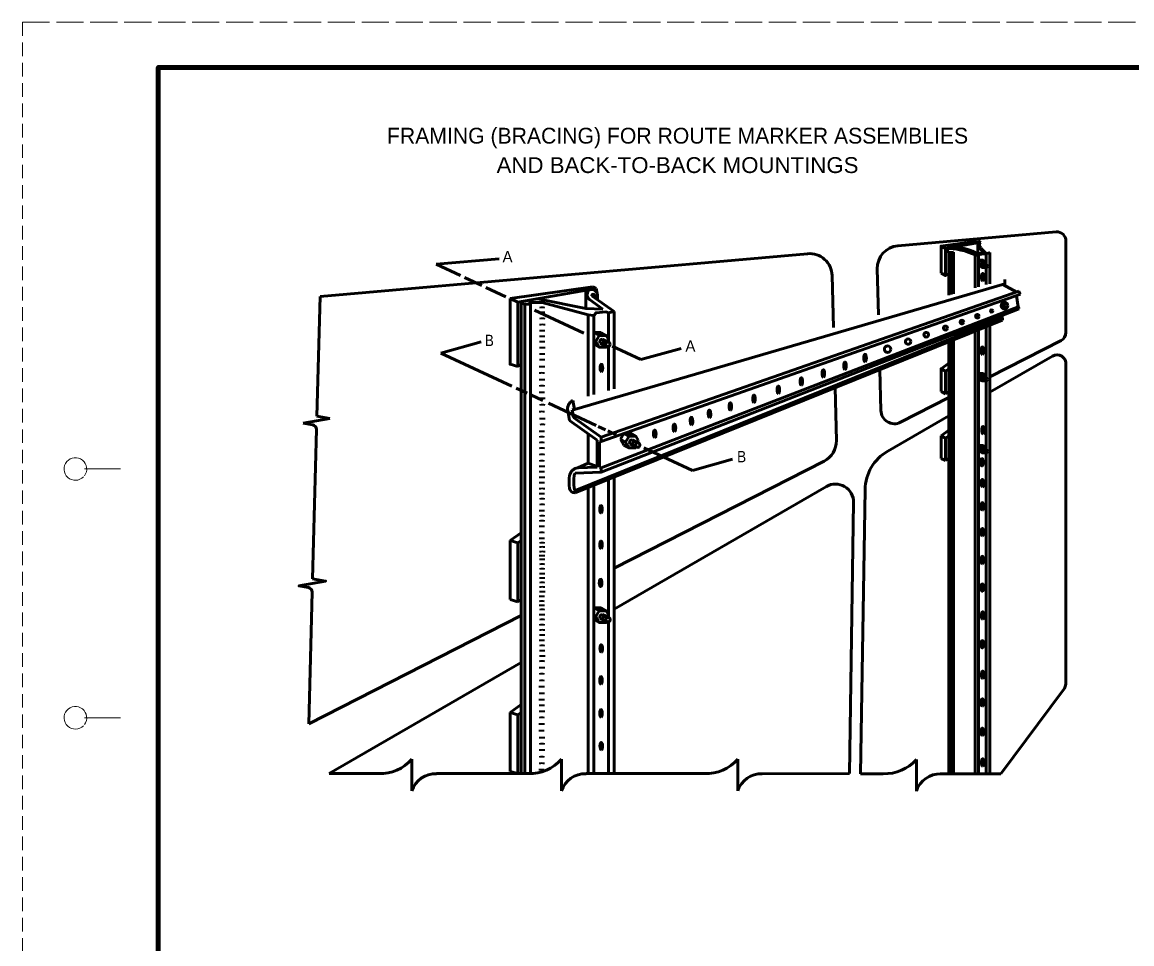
# Model space of a CAD drawing. Extents: x -1 to 679, y 0 to 440.
# Drawn here: x -1.4 to 243.9, y 235.9 to 439.6 of the extents above; entities that cross this region are included whole.
import ezdxf
from ezdxf.enums import TextEntityAlignment as Align

# ---------------------------------------------------------------- set-up
doc = ezdxf.new("R2010")
doc.units = 0
doc.header["$PDMODE"] = 32
doc.header["$PDSIZE"] = 0.5
doc.linetypes.add('LONG_DASHED', pattern=[7.5, 6, -1.5])
doc.linetypes.add('MEDIUM_DASHED', pattern=[4.5, 3, -1.5])
doc.layers.add('1', color=7, linetype='Continuous', lineweight=53)
doc.layers.add('61', color=7, linetype='Continuous', lineweight=53)

msp = doc.modelspace()

# ---------------------------------------------------------------- linework, layer by layer
at = {"layer": '1', "linetype": 'MEDIUM_DASHED', "lineweight": 13}
msp.add_line((-1.312, 439.624), (-1.372, -0.416), dxfattribs=at)
at = {"layer": '1'}
for p, q in [((192.185, 390.197), (227.157, 393.257)), ((201.731, 390.12), (209.653, 391.233)), ((202.731, 389.62), (210.117, 390.922)), ((209.653, 391.233), (210.117, 390.922)), ((209.879, 390.88), (209.879, 388.464)), ((210.117, 390.922), (210.189, 390.786)), ((210.189, 390.786), (210.189, 390.328)), ((229.332, 371.032), (229.332, 391.265)), ((64.453, 379.022), (172.223, 388.451)), ((202.731, 383.62), (202.731, 389.62)), ((203.481, 388.685), (203.481, 379.299)), ((203.981, 388.729), (203.981, 379.439)), ((204.481, 388.773), (204.481, 379.579)), ((209.231, 388.188), (209.981, 388.004)), ((209.231, 388.188), (209.231, 380.909)), ((209.868, 388.463), (211.127, 388.567)), ((209.981, 388.004), (210.179, 388.268)), ((209.981, 388.004), (209.981, 381.12)), ((211.731, 388.254), (211.731, 385.996)), ((212.481, 388.734), (212.481, 381.82)), ((90.139, 386.129), (104.086, 387.349)), ((90.139, 386.129), (95.485, 383.636)), ((187.622, 385.088), (187.883, 374.931)), ((210.454, 386.015), (209.981, 386.289)), ((209.981, 386.186), (210.266, 385.691)), ((210.829, 386.665), (210.266, 386.99)), ((210.829, 385.366), (210.266, 385.691)), ((210.918, 385.823), (211.647, 385.483)), ((211.579, 386.665), (211.016, 386.99)), ((211.169, 386.258), (211.846, 385.942)), ((211.619, 385.496), (211.579, 385.366)), ((211.731, 385.445), (211.731, 381.61)), ((96.391, 383.214), (100.236, 381.421)), ((177.657, 383.598), (177.951, 372.149)), ((101.142, 380.998), (105.546, 378.945)), ((106.453, 378.522), (124.773, 381.097)), ((108.203, 377.706), (125.502, 380.756)), ((123.203, 380.351), (123.203, 376.351)), ((124.773, 381.097), (125.502, 380.756)), ((125.502, 380.756), (125.763, 379.279)), ((215.371, 381.624), (218.461, 379.981)), ((64.453, 379.022), (63.752, 352.531)), ((106.453, 378.522), (108.203, 377.706)), ((108.203, 377.706), (108.203, 363.522)), ((108.953, 377.522), (109.187, 377.88)), ((112.634, 378.487), (123.203, 376.351)), ((126.988, 376.214), (124.022, 378.291)), ((129.453, 375.709), (124.538, 379.15)), ((125.13, 379.167), (125.13, 378.736)), ((126.635, 347.93), (218.933, 380.145)), ((218.365, 379.164), (218.799, 376.702)), ((218.933, 380.145), (219.308, 379.496)), ((108.953, 377.522), (108.953, 273.522)), ((109.703, 377.272), (109.703, 273.522)), ((110.953, 377.272), (110.953, 273.522)), ((111.859, 376.001), (122.796, 370.901)), ((113.572, 377.665), (123.703, 374.956)), ((123.203, 376.351), (126.988, 376.214)), ((218.799, 376.702), (126.635, 341.124)), ((126.635, 340.124), (218.97, 376.233)), ((128.203, 375.349), (127.628, 375.568)), ((128.203, 375.349), (129.453, 375.709)), ((128.203, 375.349), (128.203, 368.931)), ((129.453, 375.709), (129.453, 358.566)), ((218.799, 376.702), (218.97, 376.233)), ((218.97, 376.233), (218.97, 376.233)), ((215.332, 373.78), (120.817, 335.593)), ((123.703, 374.956), (124.953, 374.815)), ((123.703, 374.956), (123.703, 356.956)), ((124.953, 374.815), (124.953, 357.306)), ((215.244, 374.776), (215.332, 373.78)), ((126.169, 370.377), (125.044, 371.026)), ((127.669, 370.377), (126.544, 371.026)), ((209.231, 371.315), (209.231, 273.489)), ((209.981, 371.618), (209.981, 273.489)), ((211.731, 372.325), (211.731, 360.975)), ((212.481, 372.628), (212.481, 273.489)), ((91.175, 366.492), (100.045, 368.976)), ((125.419, 369.078), (124.937, 369.356)), ((124.937, 368.614), (125.044, 368.428)), ((126.169, 367.779), (125.044, 368.428)), ((126.347, 368.693), (127.804, 368.014)), ((126.849, 369.562), (128.203, 368.931)), ((128.203, 367.937), (128.203, 358.216)), ((128.997, 368.01), (135.392, 365.028)), ((203.481, 368.991), (203.481, 273.489)), ((203.981, 369.193), (203.981, 273.489)), ((204.481, 369.396), (204.481, 273.489)), ((212.481, 361.22), (228.24, 369.25)), ((91.175, 366.492), (106.875, 359.172)), ((135.392, 365.028), (144.262, 367.512)), ((212.481, 357.831), (226.338, 365.832)), ((108.203, 363.522), (108.953, 364.047)), ((201.731, 363.002), (203.481, 364.227)), ((202.731, 362.502), (203.481, 363.027)), ((229.332, 363.946), (229.332, 293.759)), ((188.194, 362.815), (188.426, 353.782)), ((202.731, 357.502), (202.731, 362.502)), ((210.44, 361.001), (209.981, 361.267)), ((209.981, 361.148), (210.253, 360.677)), ((210.815, 361.651), (210.253, 361.976)), ((210.815, 360.352), (210.253, 360.677)), ((210.904, 360.809), (211.633, 360.469)), ((211.565, 361.651), (211.003, 361.976)), ((211.155, 361.244), (211.832, 360.928)), ((107.781, 358.749), (110.259, 357.594)), ((178.294, 358.815), (178.594, 347.147)), ((211.605, 360.482), (211.565, 360.352)), ((211.731, 360.428), (211.731, 345.057)), ((111.165, 357.171), (113.686, 355.996)), ((120.332, 356.012), (120.68, 354.042)), ((192.787, 351.186), (203.481, 356.634)), ((201.731, 358.002), (202.731, 357.502)), ((202.731, 357.502), (203.481, 358.027)), ((114.957, 355.404), (125.517, 350.48)), ((119.202, 353.781), (119.593, 351.566)), ((120.187, 353.955), (120.68, 354.042)), ((120.187, 353.955), (120.491, 352.232)), ((60.742, 350.978), (66.651, 352.02)), ((62.848, 350.607), (60.742, 350.978)), ((66.651, 352.02), (63.752, 352.531)), ((119.593, 351.566), (125.737, 347.264)), ((120.491, 352.232), (126.635, 347.93)), ((189.933, 344.814), (203.481, 352.635)), ((63.674, 349.596), (62.801, 316.586)), ((123.703, 348.688), (123.703, 342.154)), ((125.97, 350.269), (127.584, 349.516)), ((128.037, 349.305), (129.886, 348.443)), ((131.591, 348.672), (130.887, 347.451)), ((132.762, 348.101), (131.704, 348.712)), ((133.137, 348.75), (131.815, 348.75)), ((134.262, 348.101), (133.137, 348.75)), ((201.731, 348.202), (203.481, 349.428)), ((125.737, 347.264), (125.737, 341.264)), ((126.237, 346.79), (126.237, 341.264)), ((126.635, 347.93), (126.635, 346.93)), ((132.012, 346.802), (130.887, 347.451)), ((130.887, 347.451), (131.637, 346.152)), ((132.762, 345.503), (131.637, 346.152)), ((132.94, 346.417), (134.397, 345.738)), ((133.442, 347.286), (134.796, 346.655)), ((134.78, 347.204), (134.636, 346.73)), ((201.731, 348.202), (201.731, 343.202)), ((201.731, 348.202), (202.731, 347.702)), ((202.731, 347.702), (203.481, 348.227)), ((202.731, 347.702), (202.731, 342.702)), ((210.835, 345.723), (210.273, 346.048)), ((211.585, 345.723), (211.023, 346.048)), ((134.341, 345.764), (134.262, 345.503)), ((136.059, 345.565), (146.785, 340.564)), ((210.46, 345.074), (209.981, 345.351)), ((209.981, 345.255), (210.273, 344.749)), ((210.835, 344.424), (210.273, 344.749)), ((210.924, 344.881), (211.653, 344.542)), ((211.175, 345.316), (211.852, 345)), ((211.625, 344.555), (211.585, 344.424)), ((211.731, 344.505), (211.731, 273.489)), ((123.703, 342.154), (125.737, 341.44)), ((126.237, 341.264), (126.635, 341.124)), ((126.635, 341.124), (126.635, 340.124)), ((129.453, 318.915), (175.865, 342.563)), ((146.785, 340.564), (155.655, 343.048)), ((201.731, 343.202), (202.731, 342.702)), ((202.731, 342.702), (203.481, 343.227)), ((120.817, 339.954), (126.635, 340.124)), ((128.203, 338.577), (128.203, 308.056)), ((129.453, 339.082), (129.453, 273.522)), ((123.703, 336.759), (123.703, 273.522)), ((124.953, 337.264), (124.953, 273.522)), ((129.453, 309.895), (176.39, 336.995)), ((184.934, 336.31), (183.952, 273.483)), ((182.39, 333.468), (181.453, 273.522)), ((106.453, 325.022), (108.953, 326.772)), ((106.453, 325.022), (106.453, 312.022)), ((106.453, 325.022), (108.203, 324.522)), ((108.203, 324.522), (108.953, 325.047)), ((108.203, 324.522), (108.203, 311.522)), ((62.723, 313.65), (61.953, 284.522)), ((106.453, 312.022), (108.203, 311.522)), ((108.203, 311.522), (108.953, 312.047)), ((126.192, 309.519), (125.067, 310.168)), ((127.692, 309.519), (126.567, 310.168)), ((61.953, 284.522), (108.953, 308.47)), ((125.442, 308.22), (124.96, 308.498)), ((124.96, 307.756), (125.067, 307.57)), ((126.192, 306.921), (125.067, 307.57)), ((126.37, 307.835), (127.828, 307.156)), ((126.872, 308.704), (128.226, 308.073)), ((128.203, 307.074), (128.203, 273.522)), ((66.453, 273.522), (108.953, 298.059)), ((214.952, 273.483), (228.737, 291.965)), ((106.453, 287.022), (108.953, 288.772)), ((106.453, 287.022), (106.453, 274.022)), ((106.453, 287.022), (108.203, 286.522)), ((108.203, 286.522), (108.953, 287.047)), ((108.203, 286.522), (108.203, 273.522)), ((84.772, 276.704), (84.772, 269.704)), ((117.829, 276.704), (117.829, 269.704)), ((156.772, 276.704), (156.772, 269.704)), ((196.272, 276.665), (196.272, 269.665)), ((66.453, 273.522), (77.453, 273.522)), ((90.205, 273.522), (110.51, 273.522)), ((106.453, 274.022), (108.203, 273.522)), ((123.262, 273.522), (149.453, 273.522)), ((181.453, 273.522), (162.205, 273.489)), ((183.952, 273.483), (188.952, 273.483)), ((201.505, 273.483), (214.952, 273.483))]:
    msp.add_line(p, q, dxfattribs=at)
for points in [[(201.731, 384.12), (201.731, 390.12), (202.731, 389.62)], [(202.731, 389.62), (203.481, 388.685), (204.481, 388.773)], [(210.179, 388.268), (211.236, 388.429), (211.731, 388.254)], [(212.481, 388.734), (211.757, 388.446), (211.731, 388.254)], [(211.016, 386.99), (210.266, 386.99), (209.981, 386.494)], [(211.731, 386.403), (211.579, 386.665), (210.829, 386.665), (210.454, 386.015), (210.829, 385.366), (211.579, 385.366)], [(215.851, 382.764), (215.851, 381.764), (120.68, 354.042)], [(201.731, 384.12), (202.731, 383.62), (203.493, 384.154)], [(106.453, 378.522), (106.453, 364.022), (108.203, 363.522)], [(125.13, 379.167), (125.763, 379.279), (125.763, 378.292)], [(126.237, 346.79), (126.635, 346.93), (219.308, 379.496)], [(108.953, 377.522), (109.703, 377.272), (110.953, 377.272)], [(110.953, 377.272), (110.822, 377.665), (113.572, 377.665)], [(127.628, 375.568), (125.491, 375.407), (124.953, 374.815)], [(215.288, 374.278), (120.817, 336.109), (120.817, 335.593)], [(126.544, 371.026), (125.044, 371.026), (124.937, 370.841)], [(128.187, 369.48), (127.669, 370.377), (126.169, 370.377), (125.419, 369.078), (126.169, 367.779), (127.669, 367.779), (127.803, 368.011)], [(201.731, 358.002), (201.731, 363.002), (202.731, 362.502)], [(211.003, 361.976), (210.253, 361.976), (209.981, 361.504)], [(211.731, 361.364), (211.565, 361.651), (210.815, 361.651), (210.44, 361.001), (210.815, 360.352), (211.565, 360.352)], [(134.78, 347.204), (134.262, 348.101), (132.762, 348.101), (132.012, 346.802), (132.762, 345.503), (134.262, 345.503)], [(211.023, 346.048), (210.273, 346.048), (209.981, 345.542)], [(211.731, 345.471), (211.585, 345.723), (210.835, 345.723), (210.46, 345.074), (210.835, 344.424), (211.585, 344.424)], [(123.703, 342.154), (121.419, 341.137), (125.737, 341.264)], [(61.897, 314.661), (59.792, 315.032), (65.7, 316.074), (62.801, 316.586)], [(126.567, 310.168), (125.067, 310.168), (124.96, 309.983)], [(128.21, 308.622), (127.692, 309.519), (126.192, 309.519), (125.442, 308.22), (126.192, 306.921), (127.692, 306.921), (127.826, 307.153)]]:
    msp.add_lwpolyline(points, dxfattribs=at)
for centre, radius in [((211.788, 385.688), 0.25), ((215.749, 376.951), 0.75), ((212.906, 375.789), 0.25), ((215.749, 376.951), 0.25), ((206.337, 373.346), 0.401), ((209.742, 374.628), 0.397), ((198.447, 370.541), 0.522), ((202.692, 372.023), 0.443), ((128.087, 368.423), 0.5), ((189.916, 367.336), 0.722), ((194.442, 369.018), 0.601), ((211.774, 360.674), 0.25), ((134.68, 346.147), 0.5), ((211.794, 344.746), 0.25), ((128.11, 307.565), 0.5)]:
    msp.add_circle(centre, radius, dxfattribs=at)
for centre, radius, start, end in [((227.332, 391.265), 2, 0, 94.99993), ((192.621, 385.216), 5, 94.9998, 181.47168), ((202.814, 374.525), 15.621, 63.15641, 82.27901), ((210.254, 390.596), 0.354, 112.9097, 202.46652), ((215.664, 392.767), 6.183, 201.9, 222.78721), ((210.368, 390.578), 0.275, 130.74261, 219.73422), ((213.504, 391.8), 3.627, 202.6587, 217.15673), ((172.659, 383.47), 5, 1.47134, 94.99996), ((202.814, 374.525), 15.095, 64.8455, 90.31724), ((215.388, 393.162), 5.952, 216.6569, 232.40314), ((211.184, 385.959), 0.299, 92.88009, 207.11448), ((211.511, 385.81), 0.299, 94.02325, 208.01263), ((124.845, 379.365), 1.353, 123.28451, 232.51702), ((124.473, 379.261), 1.29, 0.80369, 106.71183), ((124.833, 379.184), 0.297, 356.79984, 186.50647), ((227.332, 371.032), 2, 297.00177, 0), ((126.879, 368.966), 0.598, 92.88009, 207.11448), ((127.533, 368.667), 0.598, 94.02325, 208.01263), ((227.338, 364.1), 2, 355.5935, 120.00005), ((211.17, 360.945), 0.299, 92.88009, 207.11448), ((211.497, 360.796), 0.299, 94.02325, 208.01263), ((121.248, 354.146), 2.078, 116.13799, 190.11703), ((191.425, 353.859), 3, 181.47126, 296.99998), ((62.674, 349.622), 1, 358.48441, 79.99648), ((133.472, 346.69), 0.598, 92.88009, 207.11448), ((134.126, 346.391), 0.598, 94.02325, 208.01263), ((173.595, 347.018), 5, 297.00025, 1.47098), ((194.933, 336.153), 10, 120.00018, 179.10462), ((211.19, 345.018), 0.299, 92.88009, 207.11448), ((211.517, 344.868), 0.299, 94.02325, 208.01263), ((121.815, 338.903), 2.269, 100.04972, 164.27104), ((131.555, 338.031), 12.016, 172.89161, 187.10839), ((131.555, 338.031), 11.016, 172.89161, 187.10839), ((121.689, 339.337), 1.067, 144.73578, 176.92476), ((120.741, 336.714), 1.123, 188.68795, 273.89926), ((122.15, 336.885), 1.542, 188.10541, 210.23404), ((178.39, 333.53), 4, 359.10457, 119.99991), ((61.724, 313.676), 1, 358.48441, 79.99648), ((126.902, 308.107), 0.598, 92.88009, 207.11448), ((127.556, 307.809), 0.598, 94.02325, 208.01263), ((226.332, 293.759), 3, 323.28431, 0), ((77.658, 283.059), 9.539, 268.76552, 318.2235), ((110.715, 283.059), 9.539, 268.76552, 318.2235), ((149.658, 283.059), 9.539, 268.76552, 318.2235), ((189.158, 283.02), 9.539, 268.76552, 318.2235), ((89.961, 268.048), 5.447, 87.42818, 162.2996), ((123.018, 268.048), 5.447, 87.42818, 162.2996), ((161.961, 268.048), 5.447, 87.42818, 162.2996), ((201.46, 268.009), 5.447, 87.42818, 162.2996)]:
    msp.add_arc(centre, radius, start, end, dxfattribs=at)
at = {"layer": '1', "lineweight": 35}
for centre in [(113.562, 371.023), (113.562, 369.971), (113.594, 368.599), (113.562, 365.92), (113.594, 367.26), (113.562, 364.645), (113.562, 363.465), (113.562, 360.754), (113.594, 362.157), (113.53, 357.947), (113.562, 359.478), (113.504, 356.571), (113.53, 355.091), (113.53, 353.714), (113.504, 352.26), (113.582, 350.962), (113.478, 348.027), (113.608, 349.508), (113.582, 346.443), (113.504, 343.639), (113.634, 345.171), (113.504, 342.444), (113.504, 341.198), (113.53, 339.926), (113.53, 338.537), (113.468, 337.149), (113.53, 335.915), (113.499, 334.742), (113.53, 333.477), (113.499, 332.305), (113.53, 331.009), (113.499, 329.867), (113.561, 328.726), (113.499, 326.103), (113.561, 327.492), (113.53, 323.882), (113.561, 324.992), (113.468, 322.648), (113.499, 321.29), (113.468, 319.994), (113.54, 319.006), (113.516, 316.163), (113.564, 318.115), (113.588, 317.078), (113.564, 315.343), (113.564, 314.307), (113.564, 313.271), (113.564, 312.21), (113.564, 311.222), (113.564, 310.234), (113.564, 309.27), (113.468, 306.113), (113.492, 307.174), (113.588, 308.21), (113.504, 305.201), (113.559, 304.27), (113.523, 303.138), (113.559, 302.061), (113.523, 300.893), (113.541, 299.762), (113.541, 298.648), (113.504, 297.444), (113.559, 296.312), (113.578, 295.162), (113.596, 294.012), (113.521, 292.852), (113.521, 291.431), (113.484, 290.046), (113.446, 287.203), (113.484, 288.587), (113.446, 284.322), (113.484, 285.744), (113.484, 283.088), (113.521, 281.778), (113.484, 280.394), (113.409, 277.476), (113.446, 278.973), (113.521, 275.942), (113.521, 274.595), (113.484, 271.715), (113.521, 273.211), (113.484, 270.293), (113.409, 268.871)]:
    msp.add_arc(centre, 5.511, 83.68957, 96.31043, dxfattribs=at)
at = {"layer": '1'}
for centre in [(210.919, 383.285), (184.932, 365.403), (210.854, 367.022), (126.663, 363.194), (180.48, 363.68), (170.83, 360.202), (175.704, 361.99), (165.761, 358.382), (160.367, 356.367), (150.544, 353.044), (155.136, 354.677), (142.789, 349.982), (146.565, 351.462), (138.453, 348.655), (210.985, 349.452), (210.787, 342.35), (210.885, 337.743), (126.566, 331.967), (210.836, 332.595), (210.836, 326.918), (126.566, 324.112), (210.836, 320.74), (126.469, 315.675), (210.836, 314.646), (210.919, 308.468), (126.609, 301.178), (210.836, 302.123), (126.559, 294.137), (210.919, 295.361), (210.836, 289.266), (126.559, 286.849), (210.836, 282.754), (126.609, 279.611), (210.919, 275.992)]:
    msp.add_ellipse(centre, major_axis=(0.012, -0.824), ratio=0.337914, dxfattribs=at)
msp.add_point((210.117, 390.922), dxfattribs=at)
at = {"layer": '61', "linetype": 'LONG_DASHED', "lineweight": 13}
msp.add_line((-1.312, 439.624), (678.708, 439.624), dxfattribs=at)
at = {"layer": '61', "lineweight": 13}
for p, q in [((12.408, 340.864), (20.388, 340.884)), ((12.388, 285.864), (20.388, 285.864))]:
    msp.add_line(p, q, dxfattribs=at)
at = {"layer": '61', "lineweight": 158}
msp.add_lwpolyline([(667.728, 429.624), (28.688, 429.624), (28.688, 9.604)], dxfattribs=at)
at = {"layer": '61', "lineweight": 13}
for centre, end in [((10.386, 340.865), 316.23216), ((10.386, 285.865), 315.37577)]:
    msp.add_arc(centre, 2.5, 323.13009, end, dxfattribs=at)

# ---------------------------------------------------------------- texts
at = {"layer": '1'}
msp.add_text('FRAMING (BRACING) FOR ROUTE MARKER ASSEMBLIES', height=3.5, dxfattribs=at).set_placement((143.483, 412.784), align=Align.CENTER)
at = {"layer": '1', "width": 1.05}
msp.add_text('AND BACK-TO-BACK MOUNTINGS', height=3.5, dxfattribs=at).set_placement((143.483, 406.284), align=Align.CENTER)
at = {"layer": '1'}
for p in [(104.793, 386.527), (145.206, 366.784)]:
    msp.add_text('A', height=2.5, dxfattribs=at).set_placement(p)
at = {"layer": '1', "width": 0.9}
for p in [(100.877, 368.037), (156.641, 342.34)]:
    msp.add_text('B', height=2.5, dxfattribs=at).set_placement(p)

doc.saveas('drawing.dxf')
